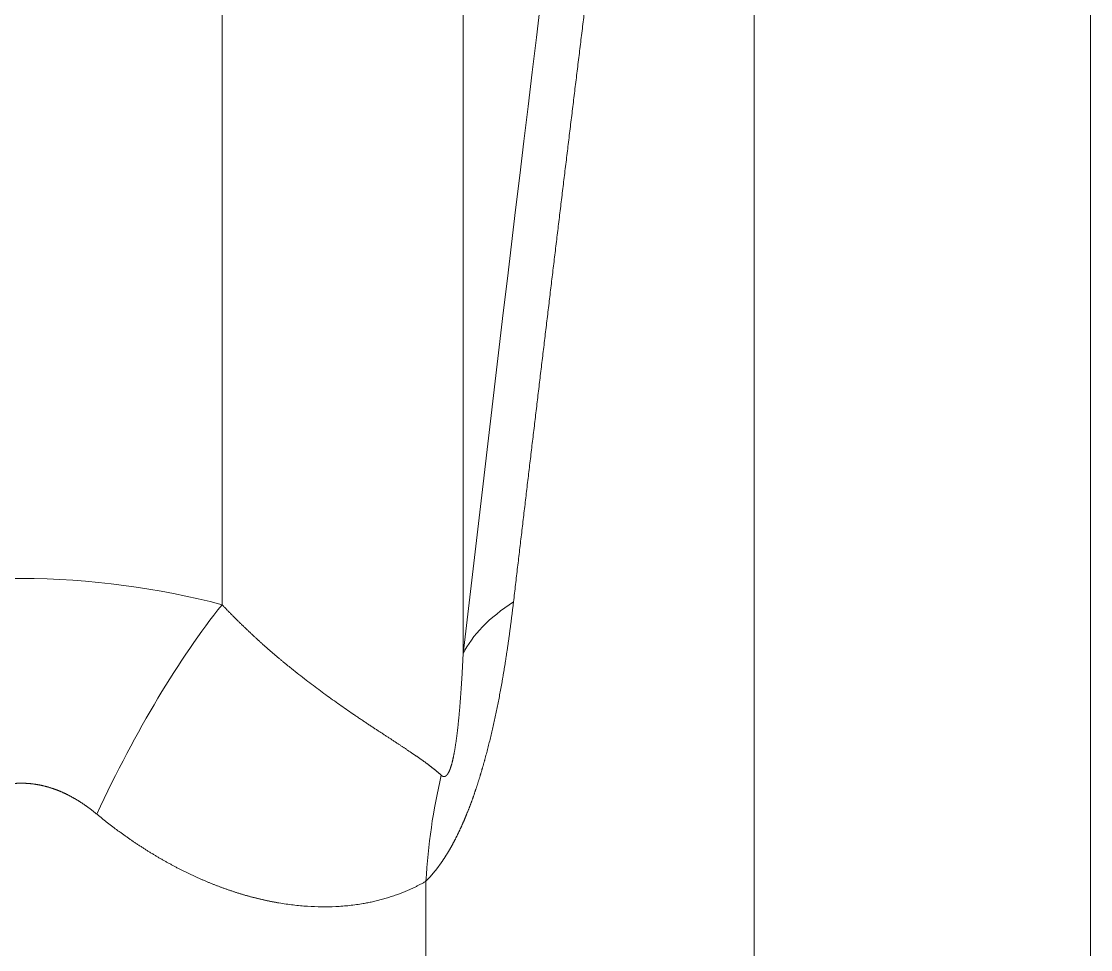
# Model space of a CAD drawing. Header units: millimetres. Extents: x 4664 to 8864, y -38 to 2932.
# Drawn here: x 8212.228 to 8216.024, y 2172.464 to 2175.758 of the extents above; entities that cross this region are included whole.
import ezdxf

# ---------------------------------------------------------------- set-up
doc = ezdxf.new("R2010")
doc.units = ezdxf.units.MM

msp = doc.modelspace()

# ---------------------------------------------------------------- linework, layer by layer
at = {"lineweight": 5}
for p, q in [((8213.796, 2188.0201), (8213.796, 2173.5136)), ((8212.94, 2173.688), (8212.94, 2187.5342)), ((8216.0239, 2157.2276), (8216.0239, 2180.8548)), ((8214.8293, 2180.4928), (8214.8293, 2157.6393)), ((8213.6641, 2172.7067), (8213.6641, 2154.3043))]:
    msp.add_line(p, q, dxfattribs=at)
at = {"lineweight": 5, "extrusion": (0, 0, -1)}
for centre, major_axis, ratio, start_param, end_param in [((8222.4056, 2195.3371), (8.8397, 54.288), 0.099808, 4.282503, 4.437441), ((8212.94, 2171.5485), (0.6646, 2.5259), 0.341532, 5.205886, 5.626781), ((8216.3642, 2173.1237), (-2.5944, 0.3015), 0.315798, 0.11039, 0.365226), ((8216.0534, 2172.124), (-1.8427, 1.851), 0.824618, 5.645584, 5.811601)]:
    msp.add_ellipse(centre, major_axis=major_axis, ratio=ratio, start_param=start_param, end_param=end_param, dxfattribs=at)
at = {"lineweight": 5}
for points, knots in [([(8213.9749, 2173.6979), (8213.9761, 2173.7081), (8213.9785, 2173.7286), (8213.9821, 2173.7593), (8213.9857, 2173.79), (8213.9893, 2173.8207), (8213.993, 2173.8514), (8213.9966, 2173.8822), (8214.0002, 2173.913), (8214.0039, 2173.9438), (8214.0075, 2173.9746), (8214.0112, 2174.0054), (8214.0148, 2174.0362), (8214.0185, 2174.0671), (8214.0221, 2174.0979), (8214.0258, 2174.1288), (8214.0295, 2174.1597), (8214.0331, 2174.1906), (8214.0368, 2174.2216), (8214.0405, 2174.2525), (8214.0442, 2174.2835), (8214.0479, 2174.3145), (8214.0516, 2174.3455), (8214.0553, 2174.3765), (8214.059, 2174.4075), (8214.0627, 2174.4385), (8214.0664, 2174.4696), (8214.0701, 2174.5007), (8214.0738, 2174.5318), (8214.0775, 2174.5629), (8214.0813, 2174.594), (8214.085, 2174.6251), (8214.0887, 2174.6563), (8214.0925, 2174.6874), (8214.0962, 2174.7186), (8214.1, 2174.7498), (8214.1037, 2174.781), (8214.1075, 2174.8122), (8214.1113, 2174.8435), (8214.115, 2174.8747), (8214.1188, 2174.906), (8214.1226, 2174.9373), (8214.1263, 2174.9686), (8214.1301, 2174.9999), (8214.1339, 2175.0313), (8214.1377, 2175.0626), (8214.1415, 2175.094), (8214.1453, 2175.1254), (8214.1491, 2175.1568), (8214.1529, 2175.1882), (8214.1567, 2175.2196), (8214.1606, 2175.251), (8214.1644, 2175.2825), (8214.1682, 2175.314), (8214.172, 2175.3455), (8214.1759, 2175.377), (8214.1797, 2175.4085), (8214.1835, 2175.44), (8214.1874, 2175.4716), (8214.1912, 2175.5031), (8214.1951, 2175.5347), (8214.199, 2175.5663), (8214.2028, 2175.5979), (8214.2067, 2175.6295), (8214.2106, 2175.6612), (8214.2144, 2175.6928), (8214.2183, 2175.7245), (8214.2222, 2175.7562), (8214.2261, 2175.7879), (8214.23, 2175.8196), (8214.2339, 2175.8513), (8214.2378, 2175.8831), (8214.2417, 2175.9148), (8214.2456, 2175.9466), (8214.2495, 2175.9784), (8214.2535, 2176.0102), (8214.2574, 2176.042), (8214.2613, 2176.0739), (8214.2652, 2176.1057), (8214.2692, 2176.1376), (8214.2731, 2176.1695), (8214.2771, 2176.2013), (8214.281, 2176.2333), (8214.285, 2176.2652), (8214.2889, 2176.2971), (8214.2929, 2176.3291), (8214.2968, 2176.361), (8214.3008, 2176.393), (8214.3048, 2176.425), (8214.3088, 2176.457), (8214.3128, 2176.4891), (8214.3167, 2176.5211), (8214.3207, 2176.5532), (8214.3247, 2176.5852), (8214.3287, 2176.6173), (8214.3327, 2176.6494), (8214.3367, 2176.6815), (8214.3408, 2176.7137), (8214.3448, 2176.7458), (8214.3488, 2176.778), (8214.3528, 2176.8101), (8214.3569, 2176.8423), (8214.3609, 2176.8745), (8214.3649, 2176.9067), (8214.369, 2176.939), (8214.373, 2176.9712), (8214.3771, 2177.0035), (8214.3811, 2177.0358), (8214.3862, 2177.0765), (8214.3924, 2177.1256), (8214.3997, 2177.1832), (8214.407, 2177.2408), (8214.4142, 2177.2986), (8214.4215, 2177.3563), (8214.4289, 2177.4141), (8214.4362, 2177.472), (8214.4435, 2177.5299), (8214.4509, 2177.5879), (8214.4583, 2177.6459), (8214.4656, 2177.704), (8214.473, 2177.7622), (8214.4805, 2177.8204), (8214.4879, 2177.8786), (8214.4953, 2177.9369), (8214.5028, 2177.9953), (8214.5103, 2178.0537), (8214.5178, 2178.1121), (8214.5253, 2178.1706), (8214.5328, 2178.2292), (8214.5403, 2178.2878), (8214.5479, 2178.3465), (8214.5554, 2178.4052), (8214.563, 2178.464), (8214.5706, 2178.5228), (8214.5782, 2178.5817), (8214.5858, 2178.6406), (8214.5935, 2178.6996), (8214.6011, 2178.7586), (8214.6088, 2178.8177), (8214.6164, 2178.8769), (8214.6241, 2178.936), (8214.6318, 2178.9953), (8214.6396, 2179.0546), (8214.6473, 2179.1139), (8214.6551, 2179.1733), (8214.6628, 2179.2328), (8214.6706, 2179.2923), (8214.6784, 2179.3518), (8214.6862, 2179.4114), (8214.694, 2179.4711), (8214.7019, 2179.5308), (8214.7097, 2179.5905), (8214.7176, 2179.6503), (8214.7255, 2179.7102), (8214.7334, 2179.7701), (8214.7413, 2179.83), (8214.7492, 2179.89), (8214.7572, 2179.9501), (8214.7651, 2180.0102), (8214.7731, 2180.0704), (8214.7811, 2180.1306), (8214.7891, 2180.1908), (8214.7971, 2180.2511), (8214.8051, 2180.3115), (8214.8131, 2180.3719), (8214.8212, 2180.4323), (8214.8266, 2180.4727), (8214.8293, 2180.4928)], [0, 0, 0, 0, 0.004598, 0.009198, 0.013799, 0.018402, 0.023006, 0.027612, 0.032219, 0.036828, 0.041437, 0.046049, 0.050662, 0.055276, 0.059892, 0.064509, 0.069127, 0.073747, 0.078369, 0.082992, 0.087616, 0.092242, 0.096869, 0.101498, 0.106128, 0.110759, 0.115392, 0.120026, 0.124662, 0.129299, 0.133938, 0.138578, 0.14322, 0.147863, 0.152507, 0.157153, 0.1618, 0.166449, 0.171099, 0.17575, 0.180403, 0.185057, 0.189713, 0.19437, 0.199029, 0.203689, 0.20835, 0.213013, 0.217678, 0.222343, 0.22701, 0.231679, 0.236349, 0.24102, 0.245693, 0.250367, 0.255043, 0.25972, 0.264398, 0.269078, 0.273759, 0.278442, 0.283126, 0.287811, 0.292498, 0.297187, 0.301876, 0.306567, 0.31126, 0.315954, 0.320649, 0.325346, 0.330044, 0.334744, 0.339445, 0.344147, 0.348851, 0.353556, 0.358262, 0.36297, 0.36768, 0.37239, 0.377102, 0.381816, 0.386531, 0.391247, 0.395965, 0.400684, 0.405404, 0.410126, 0.41485, 0.419574, 0.4243, 0.429028, 0.433757, 0.438487, 0.443218, 0.447951, 0.452686, 0.457422, 0.462159, 0.466897, 0.471637, 0.476379, 0.481121, 0.485865, 0.490611, 0.495358, 0.500106, 0.508566, 0.517032, 0.525504, 0.533981, 0.542464, 0.550952, 0.559447, 0.567946, 0.576452, 0.584963, 0.593479, 0.602002, 0.610529, 0.619063, 0.627602, 0.636146, 0.644697, 0.653252, 0.661814, 0.670381, 0.678953, 0.687531, 0.696115, 0.704704, 0.713298, 0.721899, 0.730504, 0.739116, 0.747732, 0.756355, 0.764982, 0.773616, 0.782255, 0.790899, 0.799549, 0.808204, 0.816865, 0.825531, 0.834203, 0.84288, 0.851563, 0.860251, 0.868945, 0.877644, 0.886348, 0.895058, 0.903773, 0.912494, 0.92122, 0.929952, 0.938689, 0.947432, 0.95618, 0.964933, 0.973692, 0.982456, 0.991225, 1, 1, 1, 1]), ([(8212.94, 2173.688), (8212.7151, 2173.7472), (8212.4716, 2173.7808), (8211.9828, 2173.7808), (8211.7398, 2173.7471), (8211.5151, 2173.688)], [0, 0, 0, 0, 0.5, 0.5, 1, 1, 1, 1]), ([(8213.7183, 2173.0826), (8213.7177, 2173.0831), (8213.7165, 2173.0842), (8213.7147, 2173.0859), (8213.7129, 2173.0875), (8213.711, 2173.0892), (8213.709, 2173.0909), (8213.7071, 2173.0926), (8213.7051, 2173.0943), (8213.703, 2173.096), (8213.701, 2173.0978), (8213.6989, 2173.0995), (8213.6967, 2173.1013), (8213.6945, 2173.1031), (8213.6923, 2173.1049), (8213.6901, 2173.1067), (8213.6878, 2173.1085), (8213.6854, 2173.1103), (8213.683, 2173.1122), (8213.6806, 2173.1141), (8213.6782, 2173.1159), (8213.6757, 2173.1179), (8213.6731, 2173.1198), (8213.6705, 2173.1217), (8213.6679, 2173.1237), (8213.6652, 2173.1256), (8213.6625, 2173.1276), (8213.6597, 2173.1297), (8213.6569, 2173.1317), (8213.6541, 2173.1337), (8213.6512, 2173.1358), (8213.6483, 2173.1379), (8213.6453, 2173.14), (8213.6422, 2173.1422), (8213.6392, 2173.1443), (8213.636, 2173.1465), (8213.6328, 2173.1487), (8213.6296, 2173.1509), (8213.6263, 2173.1532), (8213.623, 2173.1555), (8213.6196, 2173.1578), (8213.6162, 2173.1601), (8213.6127, 2173.1625), (8213.6092, 2173.1648), (8213.6056, 2173.1672), (8213.602, 2173.1697), (8213.5983, 2173.1721), (8213.5946, 2173.1746), (8213.5908, 2173.1772), (8213.587, 2173.1797), (8213.5831, 2173.1823), (8213.5791, 2173.1849), (8213.5751, 2173.1875), (8213.5711, 2173.1902), (8213.5669, 2173.1929), (8213.5628, 2173.1957), (8213.5585, 2173.1984), (8213.5543, 2173.2012), (8213.5499, 2173.2041), (8213.5455, 2173.207), (8213.5411, 2173.2099), (8213.5366, 2173.2128), (8213.532, 2173.2158), (8213.5274, 2173.2189), (8213.5227, 2173.2219), (8213.5179, 2173.225), (8213.5131, 2173.2282), (8213.5083, 2173.2314), (8213.5033, 2173.2346), (8213.4983, 2173.2379), (8213.4933, 2173.2412), (8213.4882, 2173.2445), (8213.483, 2173.2479), (8213.4778, 2173.2514), (8213.4725, 2173.2549), (8213.4671, 2173.2584), (8213.4617, 2173.262), (8213.4562, 2173.2657), (8213.4507, 2173.2694), (8213.4451, 2173.2731), (8213.4394, 2173.2769), (8213.4337, 2173.2807), (8213.4279, 2173.2846), (8213.422, 2173.2886), (8213.4161, 2173.2926), (8213.4101, 2173.2966), (8213.3984, 2173.3046), (8213.3808, 2173.3167), (8213.357, 2173.3333), (8213.3328, 2173.3505), (8213.3082, 2173.3682), (8213.2832, 2173.3866), (8213.2579, 2173.4056), (8213.2323, 2173.4252), (8213.2064, 2173.4454), (8213.1861, 2173.4615), (8213.1718, 2173.4731), (8213.1634, 2173.4799), (8213.1551, 2173.4868), (8213.1467, 2173.4937), (8213.1384, 2173.5007), (8213.13, 2173.5078), (8213.1217, 2173.5149), (8213.1133, 2173.5222), (8213.105, 2173.5294), (8213.0966, 2173.5368), (8213.0883, 2173.5442), (8213.0799, 2173.5516), (8213.0716, 2173.5592), (8213.0633, 2173.5668), (8213.055, 2173.5744), (8213.0467, 2173.5821), (8213.0384, 2173.5899), (8213.0301, 2173.5978), (8213.0219, 2173.6057), (8213.0136, 2173.6136), (8213.0054, 2173.6217), (8212.9971, 2173.6297), (8212.9889, 2173.6379), (8212.9807, 2173.6461), (8212.9725, 2173.6544), (8212.9644, 2173.6627), (8212.9562, 2173.6711), (8212.9481, 2173.6795), (8212.9427, 2173.6852), (8212.94, 2173.688)], [0, 0, 0, 0, 0.004458, 0.00895, 0.013476, 0.018036, 0.02263, 0.027257, 0.031919, 0.036614, 0.041343, 0.046106, 0.050902, 0.055733, 0.060597, 0.065496, 0.070428, 0.075394, 0.080394, 0.085428, 0.090496, 0.095597, 0.100733, 0.105902, 0.111106, 0.116343, 0.121614, 0.126919, 0.132258, 0.137631, 0.143038, 0.148478, 0.153953, 0.159462, 0.165004, 0.17058, 0.176191, 0.181835, 0.187513, 0.193225, 0.198971, 0.204751, 0.210565, 0.216413, 0.222295, 0.228211, 0.23416, 0.240144, 0.246162, 0.252213, 0.258299, 0.264418, 0.270572, 0.276759, 0.282981, 0.289236, 0.295525, 0.301848, 0.308206, 0.314597, 0.321022, 0.327481, 0.333974, 0.340501, 0.347062, 0.353657, 0.360286, 0.366949, 0.373646, 0.380377, 0.387142, 0.393941, 0.400774, 0.407641, 0.414542, 0.421477, 0.428446, 0.435449, 0.442485, 0.449556, 0.456661, 0.4638, 0.470973, 0.47818, 0.48542, 0.492695, 0.500004, 0.527882, 0.555727, 0.58354, 0.611321, 0.639069, 0.666785, 0.694469, 0.72212, 0.749739, 0.758495, 0.767243, 0.775981, 0.78471, 0.793431, 0.802142, 0.810844, 0.819536, 0.82822, 0.836895, 0.845561, 0.854217, 0.862865, 0.871504, 0.880133, 0.888754, 0.897365, 0.905967, 0.914561, 0.923145, 0.931721, 0.940287, 0.948844, 0.957393, 0.965932, 0.974463, 0.982984, 0.991497, 1, 1, 1, 1]), ([(8213.6641, 2172.7067), (8213.6646, 2172.7072), (8213.6656, 2172.7083), (8213.6672, 2172.7099), (8213.6687, 2172.7114), (8213.6703, 2172.713), (8213.6718, 2172.7147), (8213.6733, 2172.7163), (8213.6749, 2172.7179), (8213.6764, 2172.7196), (8213.6779, 2172.7213), (8213.6795, 2172.7229), (8213.681, 2172.7247), (8213.6825, 2172.7264), (8213.684, 2172.7281), (8213.6855, 2172.7298), (8213.687, 2172.7316), (8213.6885, 2172.7334), (8213.69, 2172.7351), (8213.6915, 2172.7369), (8213.693, 2172.7388), (8213.6945, 2172.7406), (8213.696, 2172.7424), (8213.6975, 2172.7443), (8213.699, 2172.7462), (8213.7005, 2172.748), (8213.7019, 2172.7499), (8213.7034, 2172.7518), (8213.7049, 2172.7538), (8213.7063, 2172.7557), (8213.7078, 2172.7577), (8213.7093, 2172.7596), (8213.7107, 2172.7616), (8213.7122, 2172.7636), (8213.7136, 2172.7656), (8213.7151, 2172.7676), (8213.7165, 2172.7697), (8213.718, 2172.7717), (8213.7194, 2172.7738), (8213.7208, 2172.7759), (8213.7223, 2172.778), (8213.7237, 2172.7801), (8213.7251, 2172.7822), (8213.7265, 2172.7843), (8213.728, 2172.7865), (8213.7294, 2172.7887), (8213.7308, 2172.7908), (8213.7322, 2172.793), (8213.7336, 2172.7952), (8213.735, 2172.7975), (8213.7364, 2172.7997), (8213.7378, 2172.8019), (8213.7392, 2172.8042), (8213.7406, 2172.8065), (8213.742, 2172.8088), (8213.7434, 2172.8111), (8213.7447, 2172.8134), (8213.7461, 2172.8157), (8213.7475, 2172.8181), (8213.7489, 2172.8204), (8213.7502, 2172.8228), (8213.7516, 2172.8252), (8213.753, 2172.8276), (8213.7543, 2172.83), (8213.7557, 2172.8324), (8213.757, 2172.8349), (8213.7584, 2172.8373), (8213.7597, 2172.8398), (8213.7611, 2172.8423), (8213.7624, 2172.8448), (8213.7637, 2172.8473), (8213.7651, 2172.8498), (8213.7664, 2172.8524), (8213.7677, 2172.8549), (8213.769, 2172.8575), (8213.7704, 2172.8601), (8213.7717, 2172.8627), (8213.773, 2172.8653), (8213.7743, 2172.8679), (8213.7756, 2172.8706), (8213.7769, 2172.8732), (8213.7782, 2172.8759), (8213.7795, 2172.8786), (8213.7808, 2172.8813), (8213.7821, 2172.884), (8213.7834, 2172.8867), (8213.7847, 2172.8894), (8213.786, 2172.8922), (8213.7872, 2172.895), (8213.7885, 2172.8977), (8213.7898, 2172.9005), (8213.791, 2172.9033), (8213.7923, 2172.9062), (8213.7936, 2172.909), (8213.7948, 2172.9118), (8213.7961, 2172.9147), (8213.7973, 2172.9176), (8213.7986, 2172.9205), (8213.7998, 2172.9234), (8213.8011, 2172.9263), (8213.8023, 2172.9292), (8213.8036, 2172.9322), (8213.8048, 2172.9351), (8213.806, 2172.9381), (8213.8073, 2172.9411), (8213.8085, 2172.9441), (8213.8097, 2172.9471), (8213.8109, 2172.9502), (8213.8121, 2172.9532), (8213.8133, 2172.9563), (8213.8146, 2172.9593), (8213.8158, 2172.9624), (8213.817, 2172.9655), (8213.8182, 2172.9686), (8213.8194, 2172.9718), (8213.8205, 2172.9749), (8213.8217, 2172.9781), (8213.8229, 2172.9812), (8213.8241, 2172.9844), (8213.8253, 2172.9876), (8213.8265, 2172.9908), (8213.8276, 2172.994), (8213.8288, 2172.9973), (8213.83, 2173.0005), (8213.8311, 2173.0038), (8213.8323, 2173.0071), (8213.8335, 2173.0104), (8213.8346, 2173.0137), (8213.8358, 2173.017), (8213.8369, 2173.0203), (8213.8381, 2173.0237), (8213.8392, 2173.0271), (8213.8403, 2173.0304), (8213.8415, 2173.0338), (8213.8426, 2173.0372), (8213.8437, 2173.0407), (8213.8449, 2173.0441), (8213.846, 2173.0475), (8213.8471, 2173.051), (8213.8482, 2173.0545), (8213.8493, 2173.058), (8213.8504, 2173.0615), (8213.8515, 2173.065), (8213.8527, 2173.0685), (8213.8538, 2173.0721), (8213.8548, 2173.0756), (8213.8559, 2173.0792), (8213.857, 2173.0828), (8213.8581, 2173.0864), (8213.8592, 2173.09), (8213.8603, 2173.0936), (8213.8614, 2173.0973), (8213.8624, 2173.1009), (8213.8635, 2173.1046), (8213.8646, 2173.1083), (8213.8656, 2173.112), (8213.8667, 2173.1157), (8213.8678, 2173.1194), (8213.8688, 2173.1232), (8213.8699, 2173.1269), (8213.8709, 2173.1307), (8213.872, 2173.1345), (8213.8745, 2173.1437), (8213.8785, 2173.1584), (8213.8838, 2173.1788), (8213.889, 2173.1994), (8213.8941, 2173.2203), (8213.8991, 2173.2415), (8213.904, 2173.2628), (8213.9087, 2173.2845), (8213.9134, 2173.3064), (8213.918, 2173.3285), (8213.9224, 2173.3509), (8213.9268, 2173.3736), (8213.931, 2173.3965), (8213.9344, 2173.4157), (8213.9371, 2173.4314), (8213.9392, 2173.4434), (8213.9412, 2173.4555), (8213.9432, 2173.4677), (8213.9452, 2173.4801), (8213.9471, 2173.4927), (8213.9491, 2173.5053), (8213.951, 2173.5182), (8213.953, 2173.5311), (8213.9549, 2173.5442), (8213.9568, 2173.5575), (8213.9587, 2173.5709), (8213.9605, 2173.5844), (8213.9624, 2173.5981), (8213.9642, 2173.612), (8213.966, 2173.6259), (8213.9678, 2173.64), (8213.9696, 2173.6543), (8213.9714, 2173.6687), (8213.9731, 2173.6832), (8213.9743, 2173.693), (8213.9749, 2173.6979)], [0, 0, 0, 0, 0.003331, 0.006653, 0.009966, 0.013271, 0.016566, 0.019854, 0.023133, 0.026403, 0.029666, 0.03292, 0.036166, 0.039405, 0.042635, 0.045858, 0.049073, 0.052281, 0.055482, 0.058675, 0.061861, 0.065039, 0.068211, 0.071376, 0.074534, 0.077686, 0.080831, 0.08397, 0.087102, 0.090229, 0.093349, 0.096463, 0.099571, 0.102674, 0.105771, 0.108862, 0.111948, 0.115029, 0.118105, 0.121176, 0.124241, 0.127302, 0.130359, 0.133411, 0.136458, 0.139501, 0.14254, 0.145575, 0.148606, 0.151633, 0.154656, 0.157676, 0.160693, 0.163706, 0.166716, 0.169723, 0.172727, 0.175728, 0.178726, 0.181722, 0.184716, 0.187707, 0.190696, 0.193683, 0.196668, 0.199652, 0.202634, 0.205614, 0.208593, 0.21157, 0.214547, 0.217522, 0.220497, 0.223471, 0.226444, 0.229417, 0.23239, 0.235362, 0.238334, 0.241307, 0.244279, 0.247252, 0.250225, 0.253199, 0.256174, 0.259149, 0.262125, 0.265103, 0.268081, 0.271061, 0.274043, 0.277026, 0.280011, 0.282998, 0.285986, 0.288977, 0.29197, 0.294966, 0.297964, 0.300965, 0.303968, 0.306974, 0.309984, 0.312996, 0.316012, 0.319031, 0.322054, 0.32508, 0.32811, 0.331144, 0.334182, 0.337225, 0.340271, 0.343322, 0.346377, 0.349437, 0.352501, 0.355571, 0.358645, 0.361725, 0.36481, 0.3679, 0.370995, 0.374096, 0.377203, 0.380315, 0.383434, 0.386558, 0.389688, 0.392825, 0.395968, 0.399118, 0.402274, 0.405436, 0.408606, 0.411782, 0.414965, 0.418156, 0.421354, 0.424558, 0.427771, 0.430991, 0.434218, 0.437453, 0.440696, 0.443947, 0.447206, 0.450473, 0.453748, 0.457031, 0.460323, 0.463624, 0.466932, 0.47025, 0.473576, 0.476912, 0.480256, 0.483609, 0.486971, 0.490343, 0.493724, 0.497114, 0.500514, 0.518492, 0.536632, 0.554945, 0.573441, 0.592128, 0.611016, 0.630114, 0.649431, 0.668975, 0.688753, 0.708774, 0.729046, 0.749574, 0.760073, 0.77071, 0.781486, 0.792402, 0.803457, 0.814654, 0.825993, 0.837475, 0.8491, 0.860869, 0.872782, 0.884841, 0.897046, 0.909397, 0.921895, 0.934541, 0.947335, 0.960277, 0.973369, 0.986609, 1, 1, 1, 1]), ([(8213.796, 2173.5136), (8213.7959, 2173.5109), (8213.7957, 2173.5056), (8213.7953, 2173.4976), (8213.7949, 2173.4897), (8213.7945, 2173.4819), (8213.7941, 2173.4742), (8213.7937, 2173.4666), (8213.7933, 2173.459), (8213.7928, 2173.4515), (8213.7924, 2173.4441), (8213.792, 2173.4367), (8213.7916, 2173.4294), (8213.7911, 2173.4222), (8213.7907, 2173.4151), (8213.7902, 2173.408), (8213.7898, 2173.401), (8213.7893, 2173.3941), (8213.7889, 2173.3873), (8213.7884, 2173.3805), (8213.7879, 2173.3739), (8213.7875, 2173.3672), (8213.787, 2173.3607), (8213.7865, 2173.3542), (8213.786, 2173.3479), (8213.7855, 2173.3415), (8213.785, 2173.3353), (8213.7845, 2173.3291), (8213.784, 2173.323), (8213.7835, 2173.317), (8213.783, 2173.3111), (8213.7825, 2173.3052), (8213.7819, 2173.2994), (8213.7814, 2173.2937), (8213.7809, 2173.2881), (8213.7803, 2173.2825), (8213.7798, 2173.277), (8213.7792, 2173.2716), (8213.7787, 2173.2663), (8213.7781, 2173.261), (8213.7776, 2173.2558), (8213.777, 2173.2507), (8213.7764, 2173.2456), (8213.7759, 2173.2406), (8213.7753, 2173.2358), (8213.7747, 2173.2309), (8213.7741, 2173.2262), (8213.7735, 2173.2215), (8213.7729, 2173.2169), (8213.7723, 2173.2124), (8213.7717, 2173.2079), (8213.7711, 2173.2036), (8213.7705, 2173.1993), (8213.7698, 2173.195), (8213.7692, 2173.1909), (8213.7686, 2173.1868), (8213.768, 2173.1828), (8213.7673, 2173.1789), (8213.7667, 2173.175), (8213.766, 2173.1713), (8213.7654, 2173.1676), (8213.7647, 2173.1639), (8213.7641, 2173.1604), (8213.7634, 2173.1569), (8213.7627, 2173.1535), (8213.762, 2173.1502), (8213.7614, 2173.1469), (8213.7607, 2173.1437), (8213.76, 2173.1406), (8213.7593, 2173.1376), (8213.7586, 2173.1347), (8213.7579, 2173.1318), (8213.7572, 2173.129), (8213.7565, 2173.1262), (8213.7558, 2173.1236), (8213.7551, 2173.121), (8213.7543, 2173.1185), (8213.7536, 2173.1161), (8213.7529, 2173.1137), (8213.7521, 2173.1114), (8213.7514, 2173.1092), (8213.7507, 2173.1071), (8213.7499, 2173.105), (8213.7491, 2173.1031), (8213.7484, 2173.1012), (8213.7476, 2173.0993), (8213.7469, 2173.0976), (8213.7461, 2173.0959), (8213.7453, 2173.0943), (8213.7445, 2173.0927), (8213.7437, 2173.0913), (8213.743, 2173.0899), (8213.7422, 2173.0886), (8213.7414, 2173.0874), (8213.7406, 2173.0862), (8213.7398, 2173.0851), (8213.739, 2173.0841), (8213.7381, 2173.0832), (8213.7373, 2173.0823), (8213.7365, 2173.0816), (8213.7357, 2173.0809), (8213.7348, 2173.0802), (8213.734, 2173.0797), (8213.7332, 2173.0792), (8213.7323, 2173.0788), (8213.7315, 2173.0785), (8213.7306, 2173.0782), (8213.7298, 2173.078), (8213.7289, 2173.0779), (8213.7281, 2173.0779), (8213.7272, 2173.078), (8213.7263, 2173.0781), (8213.7255, 2173.0783), (8213.7246, 2173.0786), (8213.7237, 2173.0789), (8213.7228, 2173.0793), (8213.7219, 2173.0798), (8213.721, 2173.0804), (8213.7201, 2173.081), (8213.7192, 2173.0818), (8213.7186, 2173.0823), (8213.7183, 2173.0826)], [0, 0, 0, 0, 0.017906, 0.035612, 0.05312, 0.070428, 0.087536, 0.104446, 0.121157, 0.137669, 0.153982, 0.170096, 0.186012, 0.20173, 0.217249, 0.23257, 0.247692, 0.262617, 0.277344, 0.291873, 0.306204, 0.320338, 0.334275, 0.348015, 0.361558, 0.374903, 0.388053, 0.401006, 0.413762, 0.426323, 0.438688, 0.450857, 0.462831, 0.474611, 0.486195, 0.497584, 0.50878, 0.519782, 0.53059, 0.541204, 0.551626, 0.561856, 0.571893, 0.581739, 0.591394, 0.600857, 0.610131, 0.619215, 0.62811, 0.636816, 0.645335, 0.653667, 0.661812, 0.669772, 0.677547, 0.685138, 0.692547, 0.699774, 0.70682, 0.713687, 0.720376, 0.726889, 0.733227, 0.739391, 0.745385, 0.751208, 0.756865, 0.762357, 0.767687, 0.772858, 0.777873, 0.782735, 0.787448, 0.792017, 0.796446, 0.800739, 0.804903, 0.808943, 0.812866, 0.81668, 0.820392, 0.82401, 0.827544, 0.831003, 0.834399, 0.837742, 0.841044, 0.844316, 0.847572, 0.850824, 0.854085, 0.857366, 0.860681, 0.864041, 0.867458, 0.870943, 0.874505, 0.878155, 0.881902, 0.885753, 0.889717, 0.8938, 0.898009, 0.902349, 0.906826, 0.911445, 0.916211, 0.921126, 0.926195, 0.931422, 0.936808, 0.942358, 0.948073, 0.953957, 0.96001, 0.966235, 0.972634, 0.979209, 0.98596, 0.99289, 1, 1, 1, 1]), ([(8211.9601, 2172.9449), (8211.961, 2172.9457), (8211.9629, 2172.9473), (8211.9658, 2172.9496), (8211.9687, 2172.9519), (8211.9716, 2172.9542), (8211.9745, 2172.9565), (8211.9773, 2172.9587), (8211.9802, 2172.9609), (8211.9831, 2172.9631), (8211.986, 2172.9653), (8211.9889, 2172.9674), (8211.9918, 2172.9695), (8211.9947, 2172.9716), (8211.9976, 2172.9736), (8212.0004, 2172.9757), (8212.0033, 2172.9777), (8212.0062, 2172.9796), (8212.0091, 2172.9816), (8212.012, 2172.9835), (8212.0149, 2172.9854), (8212.0178, 2172.9873), (8212.0207, 2172.9891), (8212.0236, 2172.991), (8212.0265, 2172.9928), (8212.0294, 2172.9945), (8212.0323, 2172.9963), (8212.0352, 2172.998), (8212.0381, 2172.9997), (8212.041, 2173.0014), (8212.0439, 2173.003), (8212.0468, 2173.0046), (8212.0497, 2173.0062), (8212.0526, 2173.0078), (8212.0555, 2173.0093), (8212.0584, 2173.0108), (8212.0613, 2173.0123), (8212.0642, 2173.0138), (8212.0671, 2173.0152), (8212.07, 2173.0166), (8212.0729, 2173.018), (8212.0759, 2173.0194), (8212.0788, 2173.0207), (8212.0817, 2173.022), (8212.0846, 2173.0233), (8212.0875, 2173.0245), (8212.0904, 2173.0258), (8212.0933, 2173.027), (8212.0962, 2173.0281), (8212.0991, 2173.0293), (8212.102, 2173.0304), (8212.105, 2173.0315), (8212.1079, 2173.0326), (8212.1108, 2173.0336), (8212.1137, 2173.0347), (8212.1166, 2173.0357), (8212.1195, 2173.0366), (8212.1224, 2173.0376), (8212.1254, 2173.0385), (8212.1283, 2173.0394), (8212.1312, 2173.0403), (8212.1341, 2173.0411), (8212.137, 2173.0419), (8212.1399, 2173.0427), (8212.1429, 2173.0435), (8212.1458, 2173.0442), (8212.1487, 2173.0449), (8212.1516, 2173.0456), (8212.1545, 2173.0463), (8212.1575, 2173.0469), (8212.1604, 2173.0475), (8212.1633, 2173.0481), (8212.1662, 2173.0486), (8212.1691, 2173.0492), (8212.1721, 2173.0497), (8212.175, 2173.0501), (8212.1779, 2173.0506), (8212.1808, 2173.051), (8212.1837, 2173.0514), (8212.1867, 2173.0518), (8212.1896, 2173.0522), (8212.1925, 2173.0525), (8212.1954, 2173.0528), (8212.1983, 2173.053), (8212.2013, 2173.0533), (8212.2042, 2173.0535), (8212.2071, 2173.0537), (8212.21, 2173.0539), (8212.213, 2173.054), (8212.2159, 2173.0541), (8212.2188, 2173.0542), (8212.2217, 2173.0543), (8212.2246, 2173.0543), (8212.2276, 2173.0543), (8212.2305, 2173.0543), (8212.2334, 2173.0543), (8212.2363, 2173.0542), (8212.2393, 2173.0541), (8212.2422, 2173.054), (8212.2451, 2173.0539), (8212.248, 2173.0537), (8212.2509, 2173.0535), (8212.2539, 2173.0533), (8212.2568, 2173.053), (8212.2597, 2173.0528), (8212.2626, 2173.0525), (8212.2655, 2173.0522), (8212.2685, 2173.0518), (8212.2714, 2173.0514), (8212.2743, 2173.051), (8212.2772, 2173.0506), (8212.2802, 2173.0501), (8212.2831, 2173.0497), (8212.286, 2173.0492), (8212.2889, 2173.0486), (8212.2918, 2173.0481), (8212.2948, 2173.0475), (8212.2977, 2173.0469), (8212.3006, 2173.0463), (8212.3035, 2173.0456), (8212.3064, 2173.0449), (8212.3093, 2173.0442), (8212.3123, 2173.0435), (8212.3152, 2173.0427), (8212.3181, 2173.0419), (8212.321, 2173.0411), (8212.3239, 2173.0403), (8212.3268, 2173.0394), (8212.3298, 2173.0385), (8212.3327, 2173.0376), (8212.3356, 2173.0366), (8212.3385, 2173.0357), (8212.3414, 2173.0347), (8212.3443, 2173.0336), (8212.3473, 2173.0326), (8212.3502, 2173.0315), (8212.3531, 2173.0304), (8212.356, 2173.0293), (8212.3589, 2173.0281), (8212.3618, 2173.027), (8212.3647, 2173.0258), (8212.3676, 2173.0245), (8212.3705, 2173.0233), (8212.3735, 2173.022), (8212.3764, 2173.0207), (8212.3793, 2173.0194), (8212.3822, 2173.018), (8212.3851, 2173.0166), (8212.388, 2173.0152), (8212.3909, 2173.0138), (8212.3938, 2173.0123), (8212.3967, 2173.0108), (8212.3996, 2173.0093), (8212.4025, 2173.0078), (8212.4054, 2173.0062), (8212.4083, 2173.0046), (8212.4112, 2173.003), (8212.4141, 2173.0014), (8212.417, 2172.9997), (8212.4199, 2172.998), (8212.4228, 2172.9963), (8212.4257, 2172.9945), (8212.4286, 2172.9928), (8212.4315, 2172.991), (8212.4344, 2172.9891), (8212.4373, 2172.9873), (8212.4402, 2172.9854), (8212.4431, 2172.9835), (8212.446, 2172.9816), (8212.4489, 2172.9796), (8212.4518, 2172.9777), (8212.4547, 2172.9757), (8212.4576, 2172.9736), (8212.4605, 2172.9716), (8212.4634, 2172.9695), (8212.4662, 2172.9674), (8212.4691, 2172.9653), (8212.472, 2172.9631), (8212.4749, 2172.9609), (8212.4778, 2172.9587), (8212.4807, 2172.9565), (8212.4836, 2172.9542), (8212.4864, 2172.9519), (8212.4893, 2172.9496), (8212.4922, 2172.9473), (8212.4941, 2172.9457), (8212.4951, 2172.9449)], [0, 0, 0, 0, 0.006816, 0.013593, 0.02033, 0.027027, 0.033686, 0.040306, 0.046887, 0.053429, 0.059934, 0.0664, 0.072829, 0.07922, 0.085574, 0.09189, 0.09817, 0.104414, 0.110621, 0.116793, 0.122928, 0.129029, 0.135094, 0.141124, 0.14712, 0.153081, 0.159009, 0.164903, 0.170763, 0.176591, 0.182385, 0.188148, 0.193878, 0.199577, 0.205244, 0.210881, 0.216486, 0.222062, 0.227607, 0.233123, 0.23861, 0.244068, 0.249498, 0.2549, 0.260274, 0.265621, 0.270941, 0.276235, 0.281503, 0.286746, 0.291964, 0.297157, 0.302326, 0.307472, 0.312594, 0.317694, 0.322771, 0.327827, 0.332862, 0.337876, 0.34287, 0.347844, 0.352799, 0.357735, 0.362653, 0.367554, 0.372438, 0.377305, 0.382156, 0.386992, 0.391814, 0.396621, 0.401414, 0.406195, 0.410963, 0.415719, 0.420464, 0.425198, 0.429922, 0.434637, 0.439343, 0.44404, 0.448731, 0.453414, 0.45809, 0.462761, 0.467427, 0.472089, 0.476747, 0.481401, 0.486053, 0.490703, 0.495352, 0.5, 0.504648, 0.509297, 0.513947, 0.518599, 0.523253, 0.527911, 0.532573, 0.537239, 0.54191, 0.546586, 0.551269, 0.55596, 0.560657, 0.565363, 0.570078, 0.574802, 0.579536, 0.584281, 0.589037, 0.593805, 0.598586, 0.603379, 0.608186, 0.613008, 0.617844, 0.622695, 0.627562, 0.632446, 0.637347, 0.642265, 0.647201, 0.652156, 0.65713, 0.662124, 0.667138, 0.672173, 0.677229, 0.682306, 0.687406, 0.692528, 0.697674, 0.702843, 0.708036, 0.713254, 0.718497, 0.723765, 0.729059, 0.734379, 0.739726, 0.7451, 0.750502, 0.755932, 0.76139, 0.766877, 0.772393, 0.777938, 0.783514, 0.789119, 0.794756, 0.800423, 0.806122, 0.811852, 0.817615, 0.823409, 0.829237, 0.835097, 0.840991, 0.846919, 0.85288, 0.858876, 0.864906, 0.870971, 0.877072, 0.883207, 0.889379, 0.895586, 0.90183, 0.90811, 0.914426, 0.92078, 0.927171, 0.9336, 0.940066, 0.946571, 0.953113, 0.959694, 0.966314, 0.972973, 0.97967, 0.986407, 0.993184, 1, 1, 1, 1]), ([(8212.4951, 2172.9449), (8212.4966, 2172.9436), (8212.4997, 2172.9411), (8212.5044, 2172.9372), (8212.5091, 2172.9334), (8212.5138, 2172.9297), (8212.5185, 2172.9259), (8212.5232, 2172.9222), (8212.5279, 2172.9185), (8212.5326, 2172.9148), (8212.5373, 2172.9111), (8212.5421, 2172.9074), (8212.5468, 2172.9038), (8212.5515, 2172.9002), (8212.5563, 2172.8966), (8212.561, 2172.893), (8212.5658, 2172.8895), (8212.5705, 2172.8859), (8212.5753, 2172.8824), (8212.5801, 2172.8789), (8212.5849, 2172.8755), (8212.5897, 2172.872), (8212.5945, 2172.8686), (8212.5993, 2172.8652), (8212.6041, 2172.8618), (8212.6089, 2172.8584), (8212.6137, 2172.8551), (8212.6185, 2172.8518), (8212.6233, 2172.8485), (8212.6282, 2172.8452), (8212.633, 2172.842), (8212.6378, 2172.8387), (8212.6427, 2172.8355), (8212.6475, 2172.8323), (8212.6524, 2172.8292), (8212.6572, 2172.826), (8212.6621, 2172.8229), (8212.667, 2172.8198), (8212.6718, 2172.8167), (8212.6767, 2172.8137), (8212.6816, 2172.8106), (8212.6865, 2172.8076), (8212.6914, 2172.8046), (8212.6963, 2172.8017), (8212.7012, 2172.7987), (8212.7061, 2172.7958), (8212.711, 2172.7929), (8212.7159, 2172.79), (8212.7208, 2172.7871), (8212.7257, 2172.7843), (8212.7306, 2172.7815), (8212.7356, 2172.7787), (8212.7405, 2172.7759), (8212.7454, 2172.7732), (8212.7504, 2172.7705), (8212.7553, 2172.7678), (8212.7602, 2172.7651), (8212.7652, 2172.7624), (8212.7701, 2172.7598), (8212.7751, 2172.7572), (8212.78, 2172.7546), (8212.785, 2172.752), (8212.7899, 2172.7495), (8212.7949, 2172.747), (8212.7999, 2172.7445), (8212.8048, 2172.742), (8212.8098, 2172.7395), (8212.8148, 2172.7371), (8212.8197, 2172.7347), (8212.8247, 2172.7323), (8212.8297, 2172.73), (8212.8346, 2172.7276), (8212.8396, 2172.7253), (8212.8446, 2172.723), (8212.8496, 2172.7208), (8212.8546, 2172.7185), (8212.8595, 2172.7163), (8212.8645, 2172.7141), (8212.8695, 2172.7119), (8212.8745, 2172.7098), (8212.8795, 2172.7077), (8212.8845, 2172.7056), (8212.8894, 2172.7035), (8212.8944, 2172.7014), (8212.8994, 2172.6994), (8212.9044, 2172.6974), (8212.9094, 2172.6954), (8212.9144, 2172.6934), (8212.9194, 2172.6915), (8212.9244, 2172.6896), (8212.9293, 2172.6877), (8212.9343, 2172.6858), (8212.9393, 2172.684), (8212.9443, 2172.6822), (8212.9493, 2172.6804), (8212.9543, 2172.6786), (8212.9592, 2172.6769), (8212.9642, 2172.6752), (8212.9692, 2172.6735), (8212.9742, 2172.6718), (8212.9792, 2172.6701), (8212.9841, 2172.6685), (8212.9891, 2172.6669), (8212.9941, 2172.6653), (8212.9991, 2172.6638), (8213.004, 2172.6623), (8213.009, 2172.6608), (8213.014, 2172.6593), (8213.0189, 2172.6578), (8213.0239, 2172.6564), (8213.0288, 2172.655), (8213.0338, 2172.6536), (8213.0387, 2172.6522), (8213.0437, 2172.6509), (8213.0486, 2172.6496), (8213.0536, 2172.6483), (8213.0585, 2172.6471), (8213.0635, 2172.6458), (8213.0684, 2172.6446), (8213.0733, 2172.6434), (8213.0782, 2172.6423), (8213.0832, 2172.6411), (8213.0881, 2172.64), (8213.093, 2172.6389), (8213.0979, 2172.6379), (8213.1028, 2172.6368), (8213.1077, 2172.6358), (8213.1126, 2172.6348), (8213.1175, 2172.6339), (8213.1224, 2172.6329), (8213.1273, 2172.632), (8213.1321, 2172.6312), (8213.137, 2172.6303), (8213.1573, 2172.6268), (8213.193, 2172.6217), (8213.2438, 2172.6171), (8213.2942, 2172.6152), (8213.3442, 2172.6161), (8213.3934, 2172.6199), (8213.4308, 2172.6251), (8213.4576, 2172.6301), (8213.4746, 2172.6336), (8213.492, 2172.6377), (8213.5098, 2172.6424), (8213.5278, 2172.6477), (8213.5461, 2172.6535), (8213.5601, 2172.6584), (8213.57, 2172.6621), (8213.5758, 2172.6644), (8213.5816, 2172.6666), (8213.5873, 2172.6689), (8213.5929, 2172.6713), (8213.5985, 2172.6736), (8213.6039, 2172.676), (8213.6094, 2172.6784), (8213.6147, 2172.6808), (8213.62, 2172.6833), (8213.6252, 2172.6858), (8213.6303, 2172.6883), (8213.6353, 2172.6909), (8213.6403, 2172.6934), (8213.6452, 2172.6961), (8213.65, 2172.6987), (8213.6548, 2172.7013), (8213.6595, 2172.704), (8213.6626, 2172.7058), (8213.6641, 2172.7067)], [0, 0, 0, 0, 0.003859, 0.007715, 0.01157, 0.015422, 0.019272, 0.023121, 0.026967, 0.030812, 0.034655, 0.038496, 0.042335, 0.046172, 0.050007, 0.05384, 0.057672, 0.061502, 0.06533, 0.069157, 0.072981, 0.076804, 0.080626, 0.084446, 0.088264, 0.092081, 0.095896, 0.099709, 0.103521, 0.107332, 0.111141, 0.114948, 0.118754, 0.122559, 0.126362, 0.130164, 0.133965, 0.137764, 0.141562, 0.145359, 0.149154, 0.152948, 0.156741, 0.160533, 0.164324, 0.168113, 0.171902, 0.175689, 0.179475, 0.18326, 0.187044, 0.190827, 0.194609, 0.19839, 0.202171, 0.20595, 0.209728, 0.213506, 0.217282, 0.221058, 0.224833, 0.228607, 0.232381, 0.236153, 0.239925, 0.243697, 0.247467, 0.251237, 0.255006, 0.258775, 0.262543, 0.266311, 0.270078, 0.273844, 0.27761, 0.281376, 0.285141, 0.288906, 0.29267, 0.296434, 0.300198, 0.303961, 0.307724, 0.311486, 0.315249, 0.319011, 0.322773, 0.326535, 0.330296, 0.334057, 0.337819, 0.34158, 0.345341, 0.349102, 0.352863, 0.356624, 0.360385, 0.364146, 0.367907, 0.371669, 0.37543, 0.379191, 0.382953, 0.386715, 0.390477, 0.394239, 0.398001, 0.401764, 0.405527, 0.409291, 0.413054, 0.416818, 0.420583, 0.424347, 0.428113, 0.431878, 0.435645, 0.439411, 0.443178, 0.446946, 0.450714, 0.454483, 0.458253, 0.462023, 0.465794, 0.469565, 0.473337, 0.47711, 0.480884, 0.484658, 0.488434, 0.49221, 0.495987, 0.499764, 0.539466, 0.579935, 0.621194, 0.663266, 0.706173, 0.749935, 0.765539, 0.781883, 0.798967, 0.816792, 0.835357, 0.854665, 0.874715, 0.88132, 0.887925, 0.894528, 0.90113, 0.90773, 0.91433, 0.920927, 0.927524, 0.934119, 0.940713, 0.947306, 0.953897, 0.960487, 0.967076, 0.973663, 0.980249, 0.986834, 0.993418, 1, 1, 1, 1])]:
    msp.add_open_spline(points, degree=3, knots=knots, dxfattribs=at)

doc.saveas('drawing.dxf')
